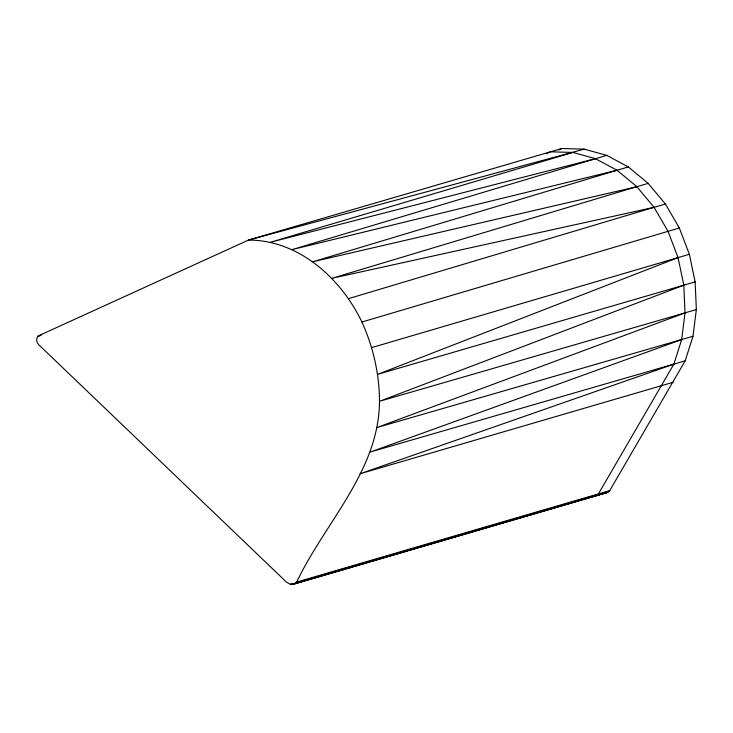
<?xml version="1.0" encoding="UTF-8"?>
<svg xmlns="http://www.w3.org/2000/svg" width="733" height="733" viewBox="0 0 733 733"><rect width="100%" height="100%" fill="white"/><g stroke="black" fill="none" stroke-linecap="round" stroke-linejoin="round"><path stroke-width="1.1" d="M606.512 492.768L293.246 584.311L290.332 584.338L286.612 582.249L38.629 344.611C36.329 342.393 35.77 338.05 38.382 335.861L248.524 240.048L561.79 148.515L584.238 149.138L606.722 155.369L628.337 166.941L648.164 183.378L665.399 204.012L679.326 227.981L689.377 254.296L695.131 281.875L696.35 309.583L692.987 336.264L685.181 360.828L609.737 490.606L607.419 492.448L593.263 496.259L596.103 495.755L598.412 493.914L673.856 364.136L681.663 339.571L685.025 312.89L683.807 285.183L678.052 257.604L668.01 231.289L654.074 207.32L636.84 186.686L617.012 170.248L595.407 158.676L572.913 152.446L550.465 151.823L546.305 153.719M293.246 584.311L295.784 582.891L297.067 581.278C325.232 522.363 379.108 470.384 379.492 401.308C379.337 373.922 373.244 346.938 361.91 322.025C340.992 278.403 299.137 240.222 248.524 240.048L584.238 149.138M558.665 149.935L561.79 148.515M689.377 254.296L678.052 257.604L377.724 374.325L695.131 281.875M683.807 285.183L379.492 401.308L696.35 309.583M685.025 312.89L377.046 427.513L692.987 336.264M681.663 339.571L370.458 451.977L685.181 360.828M673.856 364.136L359.976 473.793L673.242 382.25M606.722 155.369L292.192 249.568L617.012 170.248L628.337 166.941M617.012 170.248L312.945 261.736L636.84 186.686L648.164 183.378M636.84 186.686L331.939 278.302L654.074 207.32L665.399 204.012M348.459 298.652L654.074 207.32M572.913 152.446L270.45 242.247L595.407 158.676M361.91 322.025L679.326 227.981M371.787 347.57L678.052 257.604M38.382 335.861L41.68 334.899M37.823 336.392L40.013 335.751M296.471 582.139L609.737 490.606M290.332 584.338L292.522 583.697M295.784 582.891L609.05 491.357M291.322 584.485L592.163 496.58M295.005 583.505L608.271 491.971M292.293 584.476L607.419 492.448"/></g></svg>
